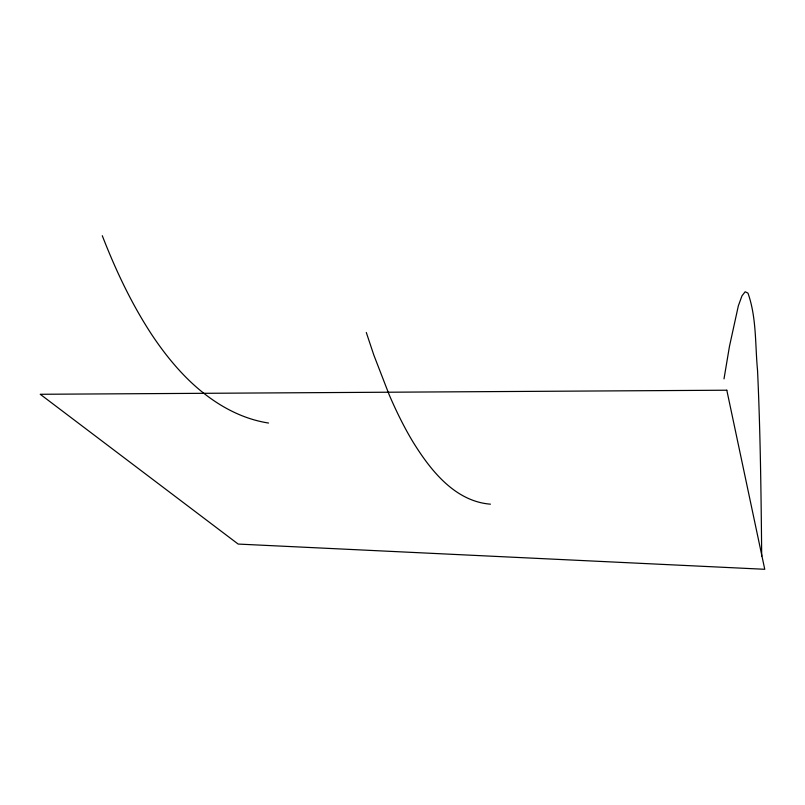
<?xml version="1.0" encoding="UTF-8"?>
<svg xmlns="http://www.w3.org/2000/svg" width="805" height="805" viewBox="0 0 805 805"><rect width="100%" height="100%" fill="white"/><g stroke="black" fill="none" stroke-linecap="round" stroke-linejoin="round"><path stroke-width="1.21" d="M724.007 378.863L729.461 346.392L738.336 305.86L741.969 295.868L745.158 291.782L747.966 293.111C756.68 317.703 755.07 344.651 757.535 370.32C760.403 432.245 761.087 494.25 761.701 556.235M490.426 504.172C454.604 501.314 430.222 469.858 412.774 441.573A427.797 128.257 84.9 0 1 389.197 394.812L373.822 355.065L366.295 332.485M268.548 423.038C234.879 417.845 205.366 397.942 182.353 373.57A339.147 158.172 80.9 0 1 150.917 333.361C131.034 302.801 115.487 269.645 102.285 235.714M726.814 390.214L40.25 394.279L238.169 544.069L764.75 569.286L726.814 390.214"/></g></svg>
